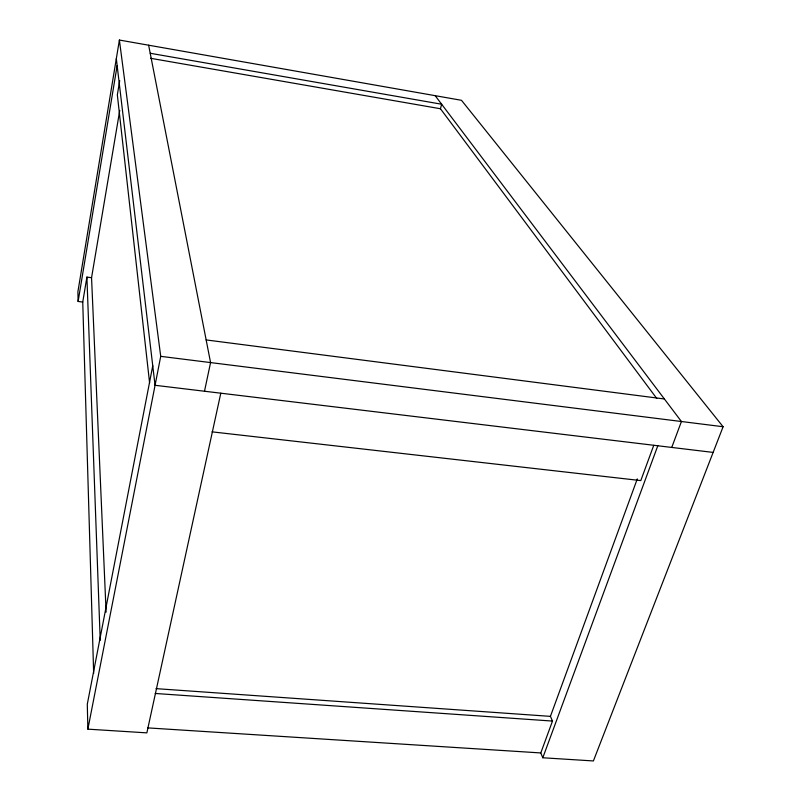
<?xml version="1.0" encoding="UTF-8"?>
<svg xmlns="http://www.w3.org/2000/svg" width="801" height="801" viewBox="0 0 801 801"><rect width="100%" height="100%" fill="white"/><g stroke="black" fill="none" stroke-linecap="round" stroke-linejoin="round"><path stroke-width="1.2" d="M637.286 478.908L550.427 716.364L552.49 721.07L540.785 752.94L542.798 757.766L593.391 760.95L723.103 426.733L461.486 100.305L119.389 40.05L77.897 291.754L78.118 301.446L82.743 302.067L93.657 673.421M78.118 301.446L117.146 65.572M82.743 302.067L86.908 277.096L91.554 277.737L106.112 612.164M119.709 80.631L117.336 94.828L149.617 383.048M91.554 277.737L119.749 110.418M152.751 365.777L87.299 704.189L87.87 729.15L146.863 732.865L220.796 393.201M87.87 729.15L160.721 356.345L119.389 40.05M204.495 391.238L210.573 362.583L148.636 45.196M656.77 398.467L440.45 108.746L441.651 104.23L150.208 53.267M653.736 445.346L640.8 480.59L212.015 431.849M542.798 757.766L657.811 445.756M671.749 447.439L681.421 421.516L435.183 95.679M147.724 727.889L540.785 752.94M156.035 688.64L550.427 716.364M155.204 693.466L552.49 721.07M713.14 452.415L155.064 385.291L116.325 58.663M160.721 356.345L723.103 426.733M206.157 339.934L664.389 398.978M150.598 58.293L440.45 108.746M86.908 277.096L100.225 640.329"/></g></svg>
